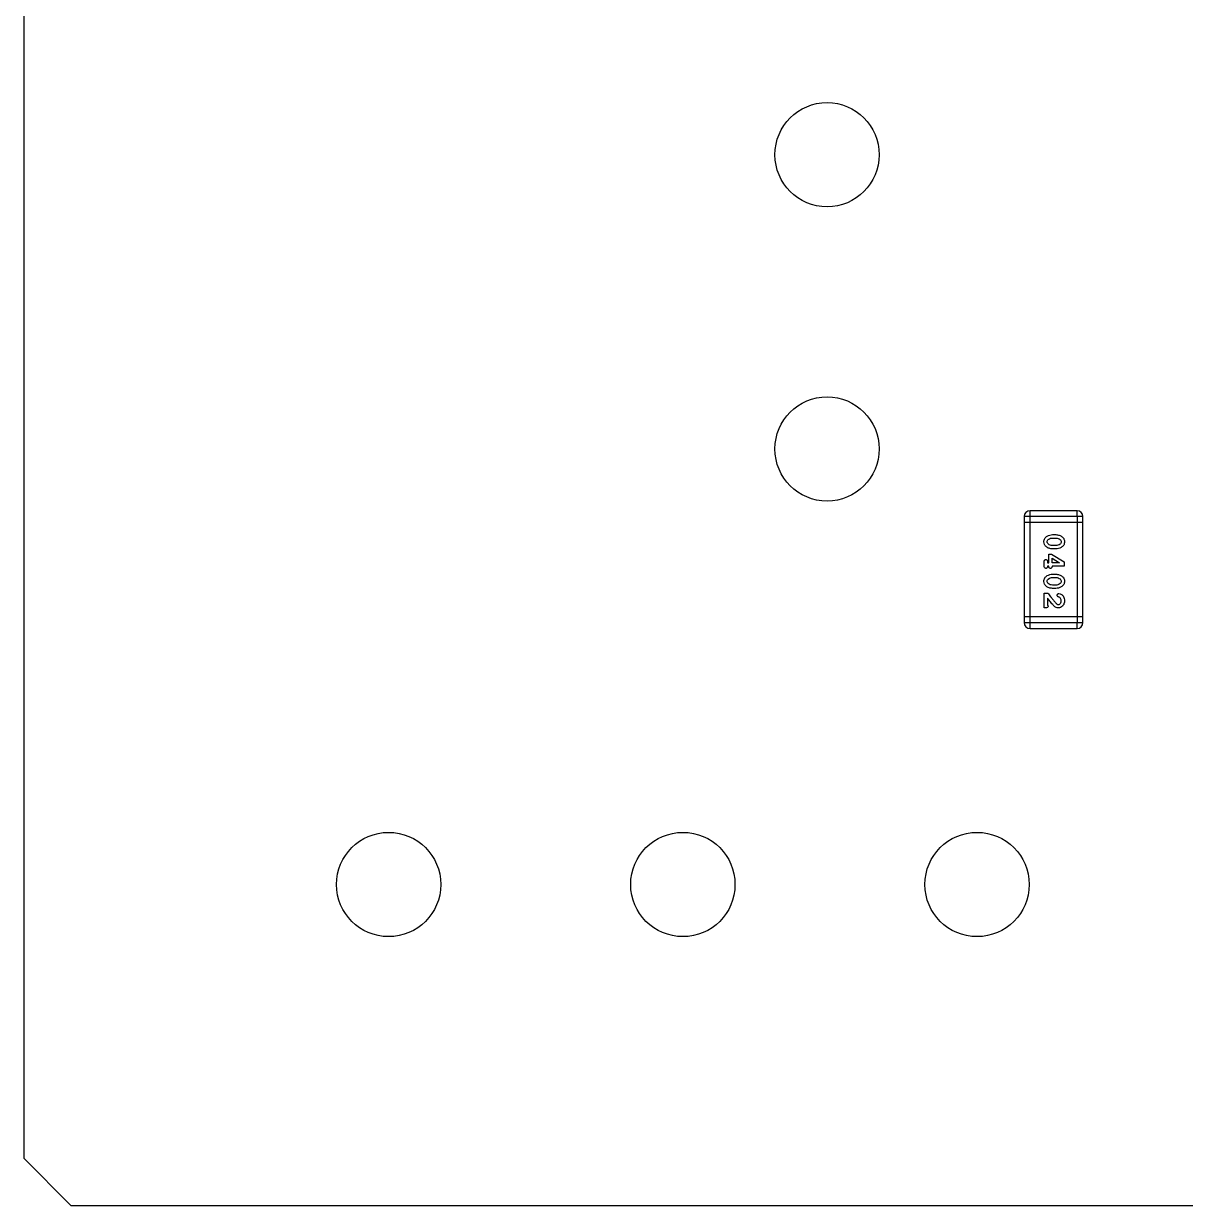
# Model space of a CAD drawing. Header units: millimetres. Extents: x 16604 to 36223, y 4309 to 8014.
# Drawn here: x 19462.67 to 19472.69, y 5296.01 to 5306.21 of the extents above; entities that cross this region are included whole.
import ezdxf

# ---------------------------------------------------------------- set-up
doc = ezdxf.new("R2010")
doc.units = ezdxf.units.MM
doc.layers.get('0').update_dxf_attribs({"lineweight": 35})

msp = doc.modelspace()

# ---------------------------------------------------------------- linework, layer by layer
at = {"color": 7, "linetype": 'Continuous', "lineweight": 25}
for p, q in [((19462.667, 5316.206), (19462.667, 5296.419)), ((19471.811, 5301.957), (19471.303, 5301.957)), ((19471.303, 5301.957), (19471.303, 5301.906)), ((19471.76, 5302.007), (19471.354, 5302.007)), ((19471.354, 5301.957), (19471.354, 5302.007)), ((19471.354, 5301.042), (19471.354, 5301.957)), ((19471.76, 5301.957), (19471.76, 5302.007)), ((19471.76, 5301.957), (19471.76, 5301.042)), ((19471.811, 5301.093), (19471.811, 5301.957)), ((19471.303, 5301.906), (19471.303, 5301.042)), ((19471.811, 5301.906), (19471.303, 5301.906)), ((19471.548, 5301.801), (19471.577, 5301.801)), ((19471.548, 5301.772), (19471.577, 5301.772)), ((19471.515, 5301.557), (19471.515, 5301.633)), ((19471.515, 5301.633), (19471.539, 5301.633)), ((19471.539, 5301.633), (19471.649, 5301.566)), ((19471.577, 5301.706), (19471.548, 5301.706)), ((19471.577, 5301.678), (19471.548, 5301.678)), ((19471.476, 5301.528), (19471.476, 5301.567)), ((19471.505, 5301.567), (19471.505, 5301.557)), ((19471.505, 5301.557), (19471.515, 5301.557)), ((19471.515, 5301.528), (19471.505, 5301.528)), ((19471.544, 5301.597), (19471.609, 5301.557)), ((19471.544, 5301.557), (19471.544, 5301.597)), ((19471.609, 5301.557), (19471.544, 5301.557)), ((19471.649, 5301.528), (19471.544, 5301.528)), ((19471.649, 5301.566), (19471.649, 5301.528)), ((19471.548, 5301.46), (19471.577, 5301.46)), ((19471.548, 5301.431), (19471.577, 5301.431)), ((19471.577, 5301.366), (19471.548, 5301.366)), ((19471.577, 5301.337), (19471.548, 5301.337)), ((19471.476, 5301.169), (19471.476, 5301.297)), ((19471.476, 5301.297), (19471.507, 5301.297)), ((19471.505, 5301.253), (19471.505, 5301.193)), ((19471.489, 5301.169), (19471.476, 5301.169)), ((19471.811, 5301.093), (19471.303, 5301.093)), ((19471.303, 5301.042), (19471.811, 5301.042)), ((19471.354, 5300.991), (19471.354, 5301.042)), ((19471.76, 5300.991), (19471.76, 5301.042)), ((19471.811, 5301.042), (19471.811, 5301.093)), ((19471.354, 5300.991), (19471.76, 5300.991)), ((19462.667, 5296.419), (19463.075, 5296.011)), ((19463.075, 5296.011), (19515.041, 5296.011))]:
    msp.add_line(p, q, dxfattribs=at)
for centre in [(19469.602, 5305.081), (19469.602, 5302.541), (19465.817, 5298.781), (19468.357, 5298.781), (19470.897, 5298.781)]:
    msp.add_circle(centre, 0.45, dxfattribs=at)
for centre, start, end in [((19471.354, 5301.957), 90, 180), ((19471.76, 5301.957), 0, 90), ((19471.354, 5301.042), 180, 270), ((19471.76, 5301.042), 270, 0)]:
    msp.add_arc(centre, 0.0508, start, end, dxfattribs=at)
for points, knots in [([(19471.473, 5301.739), (19471.474, 5301.749), (19471.477, 5301.77), (19471.501, 5301.788), (19471.524, 5301.799), (19471.54, 5301.8), (19471.548, 5301.801)], [0, 0, 0, 0, 0.2786646, 0.5581224, 0.779114, 1, 1, 1, 1]), ([(19471.548, 5301.678), (19471.538, 5301.679), (19471.518, 5301.681), (19471.493, 5301.695), (19471.475, 5301.715), (19471.474, 5301.731), (19471.473, 5301.739)], [0, 0, 0, 0, 0.2802329, 0.5608177, 0.7801821, 1, 1, 1, 1]), ([(19471.502, 5301.739), (19471.502, 5301.743), (19471.503, 5301.751), (19471.508, 5301.757), (19471.511, 5301.759)], [0, 0, 0, 0, 0.559767, 1, 1, 1, 1]), ([(19471.512, 5301.719), (19471.509, 5301.722), (19471.503, 5301.728), (19471.502, 5301.736), (19471.502, 5301.739)], [0, 0, 0, 0, 0.55887, 1, 1, 1, 1]), ([(19471.511, 5301.759), (19471.517, 5301.763), (19471.529, 5301.771), (19471.542, 5301.772), (19471.548, 5301.772)], [0, 0, 0, 0, 0.559159, 1, 1, 1, 1]), ([(19471.548, 5301.706), (19471.541, 5301.707), (19471.527, 5301.708), (19471.516, 5301.715), (19471.512, 5301.719)], [0, 0, 0, 0, 0.5598875, 1, 1, 1, 1]), ([(19471.577, 5301.801), (19471.587, 5301.8), (19471.607, 5301.797), (19471.632, 5301.784), (19471.649, 5301.763), (19471.651, 5301.747), (19471.651, 5301.74)], [0, 0, 0, 0, 0.2802329, 0.5607804, 0.7801634, 1, 1, 1, 1]), ([(19471.577, 5301.772), (19471.584, 5301.771), (19471.597, 5301.771), (19471.608, 5301.763), (19471.613, 5301.76)], [0, 0, 0, 0, 0.559873, 1, 1, 1, 1]), ([(19471.651, 5301.74), (19471.65, 5301.729), (19471.648, 5301.709), (19471.624, 5301.691), (19471.601, 5301.679), (19471.585, 5301.678), (19471.577, 5301.678)], [0, 0, 0, 0, 0.278653, 0.558132, 0.779122, 1, 1, 1, 1]), ([(19471.614, 5301.719), (19471.607, 5301.715), (19471.596, 5301.708), (19471.583, 5301.707), (19471.577, 5301.706)], [0, 0, 0, 0, 0.559235, 1, 1, 1, 1]), ([(19471.613, 5301.76), (19471.616, 5301.757), (19471.622, 5301.751), (19471.622, 5301.743), (19471.623, 5301.739)], [0, 0, 0, 0, 0.558894, 1, 1, 1, 1]), ([(19471.623, 5301.739), (19471.622, 5301.735), (19471.622, 5301.727), (19471.616, 5301.722), (19471.614, 5301.719)], [0, 0, 0, 0, 0.559719, 1, 1, 1, 1]), ([(19471.476, 5301.567), (19471.476, 5301.57), (19471.476, 5301.575), (19471.479, 5301.581), (19471.484, 5301.585), (19471.488, 5301.586), (19471.49, 5301.586)], [0, 0, 0, 0, 0.280947, 0.560058, 0.77987, 1, 1, 1, 1]), ([(19471.49, 5301.51), (19471.488, 5301.51), (19471.483, 5301.511), (19471.476, 5301.518), (19471.476, 5301.524), (19471.476, 5301.528)], [0, 0, 0, 0, 0.280064, 0.559335, 1, 1, 1, 1]), ([(19471.49, 5301.586), (19471.493, 5301.586), (19471.498, 5301.585), (19471.504, 5301.578), (19471.504, 5301.571), (19471.505, 5301.567)], [0, 0, 0, 0, 0.280041, 0.559337, 1, 1, 1, 1]), ([(19471.505, 5301.528), (19471.505, 5301.526), (19471.504, 5301.521), (19471.501, 5301.514), (19471.496, 5301.51), (19471.492, 5301.51), (19471.49, 5301.51)], [0, 0, 0, 0, 0.2809754, 0.5600884, 0.7798617, 1, 1, 1, 1]), ([(19471.53, 5301.51), (19471.527, 5301.51), (19471.522, 5301.511), (19471.516, 5301.518), (19471.515, 5301.524), (19471.515, 5301.528)], [0, 0, 0, 0, 0.280064, 0.559335, 1, 1, 1, 1]), ([(19471.544, 5301.528), (19471.544, 5301.526), (19471.544, 5301.521), (19471.541, 5301.514), (19471.535, 5301.51), (19471.531, 5301.51), (19471.53, 5301.51)], [0, 0, 0, 0, 0.280975, 0.560088, 0.779862, 1, 1, 1, 1]), ([(19471.473, 5301.398), (19471.474, 5301.409), (19471.477, 5301.429), (19471.501, 5301.447), (19471.524, 5301.458), (19471.54, 5301.459), (19471.548, 5301.46)], [0, 0, 0, 0, 0.278665, 0.558122, 0.779114, 1, 1, 1, 1]), ([(19471.502, 5301.398), (19471.502, 5301.403), (19471.503, 5301.41), (19471.508, 5301.416), (19471.511, 5301.418)], [0, 0, 0, 0, 0.559767, 1, 1, 1, 1]), ([(19471.511, 5301.418), (19471.517, 5301.423), (19471.529, 5301.43), (19471.542, 5301.431), (19471.548, 5301.431)], [0, 0, 0, 0, 0.559159, 1, 1, 1, 1]), ([(19471.577, 5301.46), (19471.587, 5301.459), (19471.607, 5301.457), (19471.632, 5301.443), (19471.649, 5301.423), (19471.651, 5301.407), (19471.651, 5301.399)], [0, 0, 0, 0, 0.2802329, 0.5607804, 0.7801634, 1, 1, 1, 1]), ([(19471.577, 5301.431), (19471.584, 5301.431), (19471.597, 5301.43), (19471.608, 5301.422), (19471.613, 5301.419)], [0, 0, 0, 0, 0.559873, 1, 1, 1, 1]), ([(19471.613, 5301.419), (19471.616, 5301.416), (19471.622, 5301.41), (19471.622, 5301.402), (19471.623, 5301.398)], [0, 0, 0, 0, 0.558894, 1, 1, 1, 1]), ([(19471.548, 5301.337), (19471.538, 5301.338), (19471.518, 5301.34), (19471.493, 5301.354), (19471.475, 5301.374), (19471.474, 5301.39), (19471.473, 5301.398)], [0, 0, 0, 0, 0.280233, 0.560818, 0.780182, 1, 1, 1, 1]), ([(19471.512, 5301.378), (19471.509, 5301.381), (19471.503, 5301.387), (19471.502, 5301.395), (19471.502, 5301.398)], [0, 0, 0, 0, 0.5588701, 1, 1, 1, 1]), ([(19471.548, 5301.366), (19471.541, 5301.366), (19471.527, 5301.367), (19471.516, 5301.374), (19471.512, 5301.378)], [0, 0, 0, 0, 0.559888, 1, 1, 1, 1]), ([(19471.651, 5301.399), (19471.65, 5301.388), (19471.648, 5301.368), (19471.624, 5301.35), (19471.601, 5301.339), (19471.585, 5301.337), (19471.577, 5301.337)], [0, 0, 0, 0, 0.278653, 0.558132, 0.779122, 1, 1, 1, 1]), ([(19471.614, 5301.378), (19471.607, 5301.374), (19471.596, 5301.367), (19471.583, 5301.366), (19471.577, 5301.366)], [0, 0, 0, 0, 0.559235, 1, 1, 1, 1]), ([(19471.623, 5301.398), (19471.622, 5301.394), (19471.622, 5301.386), (19471.616, 5301.381), (19471.614, 5301.378)], [0, 0, 0, 0, 0.559719, 1, 1, 1, 1]), ([(19471.55, 5301.197), (19471.541, 5301.207), (19471.526, 5301.226), (19471.511, 5301.245), (19471.505, 5301.253)], [0, 0, 0, 0, 0.559982, 1, 1, 1, 1]), ([(19471.507, 5301.297), (19471.515, 5301.287), (19471.529, 5301.269), (19471.548, 5301.245), (19471.564, 5301.225), (19471.576, 5301.212), (19471.582, 5301.206)], [0, 0, 0, 0, 0.3400314, 0.5600511, 0.7800684, 1, 1, 1, 1]), ([(19471.582, 5301.206), (19471.585, 5301.203), (19471.59, 5301.199), (19471.596, 5301.198), (19471.598, 5301.198)], [0, 0, 0, 0, 0.560979, 1, 1, 1, 1]), ([(19471.589, 5301.277), (19471.589, 5301.28), (19471.589, 5301.284), (19471.593, 5301.289), (19471.598, 5301.292), (19471.601, 5301.292), (19471.603, 5301.292)], [0, 0, 0, 0, 0.2795042, 0.559316, 0.7797731, 1, 1, 1, 1]), ([(19471.599, 5301.263), (19471.598, 5301.264), (19471.594, 5301.265), (19471.591, 5301.269), (19471.589, 5301.273), (19471.589, 5301.276), (19471.589, 5301.277)], [0, 0, 0, 0, 0.280502, 0.559573, 0.77954, 1, 1, 1, 1]), ([(19471.651, 5301.23), (19471.651, 5301.221), (19471.649, 5301.204), (19471.635, 5301.184), (19471.617, 5301.171), (19471.604, 5301.17), (19471.597, 5301.169)], [0, 0, 0, 0, 0.2802887, 0.5598365, 0.7799445, 1, 1, 1, 1]), ([(19471.598, 5301.198), (19471.603, 5301.199), (19471.611, 5301.2), (19471.621, 5301.213), (19471.622, 5301.224), (19471.623, 5301.23)], [0, 0, 0, 0, 0.278618, 0.559765, 1, 1, 1, 1]), ([(19471.614, 5301.255), (19471.611, 5301.257), (19471.607, 5301.261), (19471.602, 5301.263), (19471.599, 5301.263)], [0, 0, 0, 0, 0.559298, 1, 1, 1, 1]), ([(19471.603, 5301.292), (19471.61, 5301.29), (19471.626, 5301.286), (19471.647, 5301.264), (19471.65, 5301.243), (19471.651, 5301.23)], [0, 0, 0, 0, 0.279813, 0.560624, 1, 1, 1, 1]), ([(19471.623, 5301.23), (19471.622, 5301.235), (19471.621, 5301.245), (19471.616, 5301.252), (19471.614, 5301.255)], [0, 0, 0, 0, 0.559769, 1, 1, 1, 1]), ([(19471.51, 5301.183), (19471.51, 5301.181), (19471.509, 5301.177), (19471.506, 5301.173), (19471.5, 5301.169), (19471.494, 5301.169), (19471.489, 5301.169)], [0, 0, 0, 0, 0.249198, 0.374789, 0.500587, 1, 1, 1, 1]), ([(19471.505, 5301.193), (19471.506, 5301.191), (19471.509, 5301.189), (19471.51, 5301.185), (19471.51, 5301.183)], [0, 0, 0, 0, 0.56148, 1, 1, 1, 1]), ([(19471.597, 5301.169), (19471.59, 5301.17), (19471.58, 5301.171), (19471.567, 5301.179), (19471.558, 5301.188), (19471.552, 5301.194), (19471.55, 5301.197)], [0, 0, 0, 0, 0.338889, 0.558801, 0.779364, 1, 1, 1, 1])]:
    msp.add_open_spline(points, degree=3, knots=knots, dxfattribs=at)

doc.saveas('drawing.dxf')
